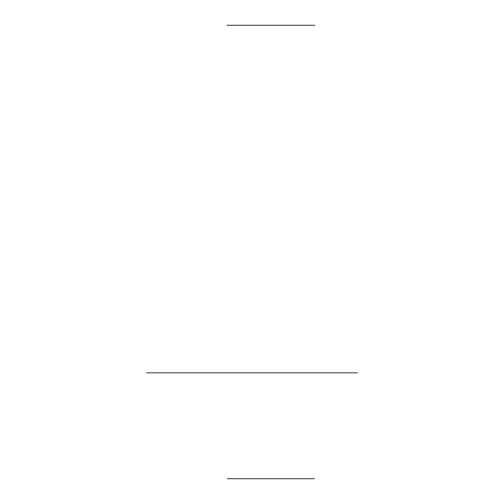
<?xml version="1.0" encoding="UTF-8"?>
<svg xmlns="http://www.w3.org/2000/svg" width="504" height="504" viewBox="0 0 504 504"><rect width="100%" height="100%" fill="white"/><g stroke="black" fill="none" stroke-linecap="round" stroke-linejoin="round"><path stroke-width="0.76" d="M226.882 25.2L314.88 25.2M146.538 372.878L357.462 372.878M227.241 478.8L314.521 478.8"/></g></svg>
